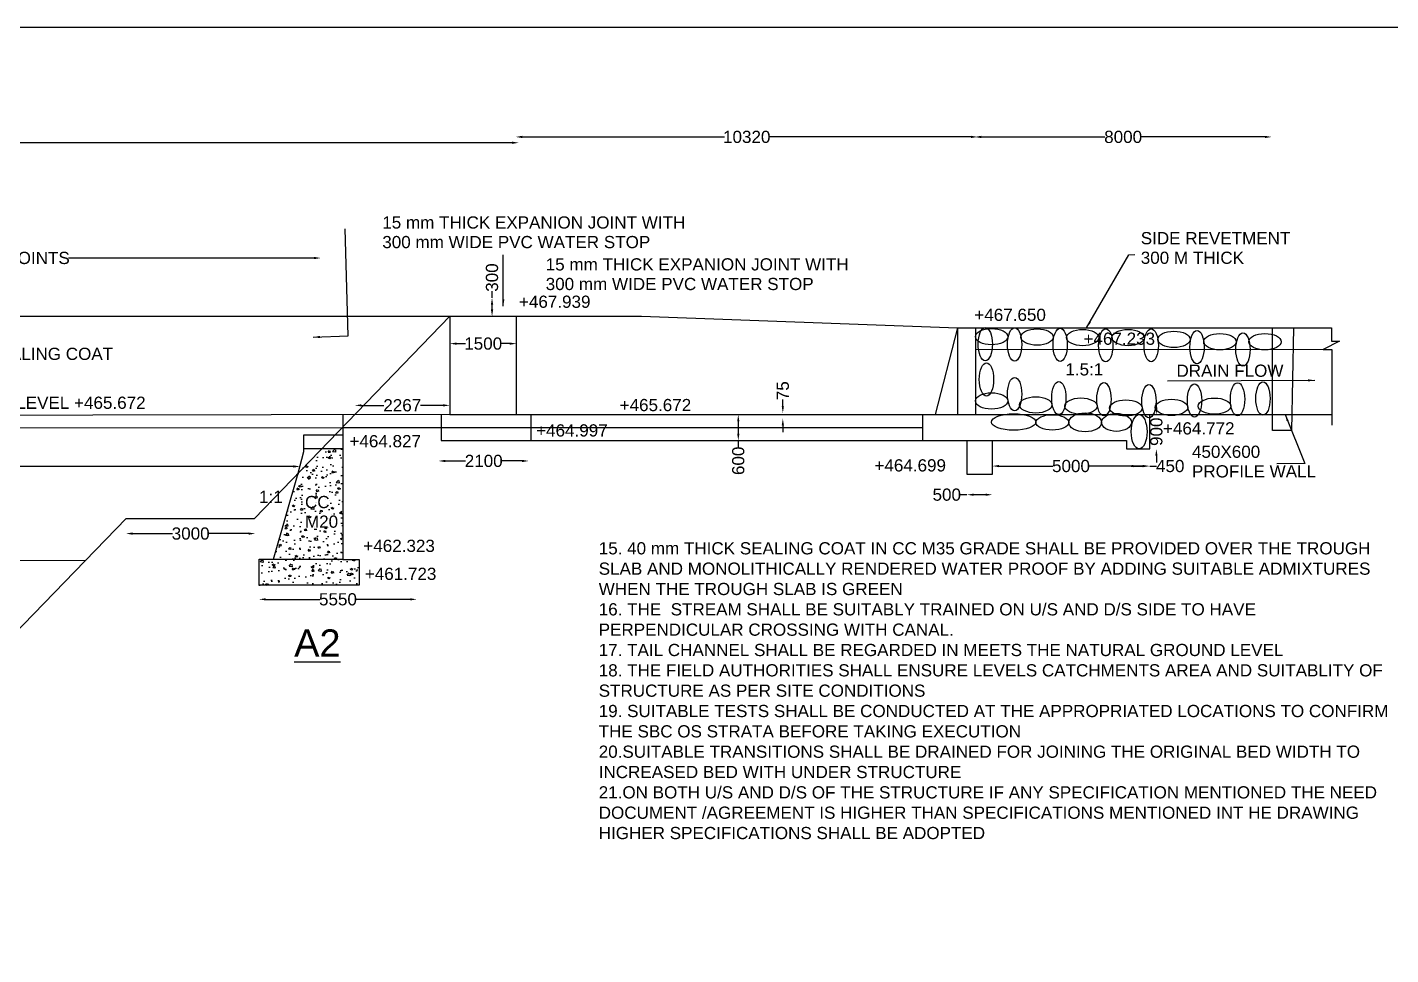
# Model space of a CAD drawing. Header units: millimetres. Extents: x 5124 to 5848355, y 2311 to 21025241.
# Drawn here: x 5806933 to 5832079, y 21008125 to 21025230 of the extents above; entities that cross this region are included whole.
import ezdxf

# ---------------------------------------------------------------- set-up
doc = ezdxf.new("R2010")
doc.units = ezdxf.units.MM
doc.header["$MEASUREMENT"] = 0
for name, color, linetype in [('DIMENSION', 2, 'Continuous'), ('DRAWING', 7, 'Continuous'), ('TEXT', 7, 'Continuous')]:
    doc.layers.add(name, color=color, linetype=linetype)
doc.styles.get("Standard").update_dxf_attribs({"font": 'arial.ttf', "height": 225})
doc.dimstyles.get("Standard").update_dxf_attribs({"dimtxt": 125, "dimasz": 125, "dimexe": 0.18, "dimexo": 0.0625, "dimgap": 0.09, "dimtad": 0, "dimdec": 0, "dimzin": 0, "dimdsep": 46, "dimtxsty": 'Standard', "dimcen": 0.09, "dimse1": 1, "dimse2": 1, "dimadec": 0, "dimazin": 0, "dimtfac": 1, "dimtdec": 0, "dimtofl": 0, "dimtmove": 0, "dimatfit": 3, "dimfxl": 0, "dimtolj": 1, "dimtzin": 0, "dimarcsym": 0})

# ---------------------------------------------------------------- blocks, each defined once
blk = doc.blocks.new('*D14')
at = {"layer": 'Defpoints', "color": 0, "transparency": 16777216}
for p in [(5799054, 21020952), (5812346, 21021002), (5812346, 21020974)]:
    blk.add_point(p, dxfattribs=at)
at = {"layer": 'DRAWING', "color": 0, "lineweight": -2, "transparency": 16777216}
for p, q in [((5799179, 21020974), (5803708, 21020974)), ((5812221, 21020974), (5807692, 21020974))]:
    blk.add_line(p, q, dxfattribs=at)
at = {"layer": 'DRAWING', "color": 0, "transparency": 16777216}
for points in [[(5799179, 21020995), (5799179, 21020953), (5799054, 21020974)], [(5812221, 21020995), (5812221, 21020953), (5812346, 21020974)]]:
    blk.add_solid(points, dxfattribs=at)
at = {"layer": 'DRAWING', "color": 0, "transparency": 16777216, "insert": (5805700, 21020974), "char_height": 225, "attachment_point": 5}
blk.add_mtext('\\A1;17200 C/C OF EXP. JOINTS', dxfattribs=at)
blk = doc.blocks.new('*D41')
at = {"layer": 'Defpoints', "color": 0, "transparency": 16777216}
for p in [(5811968, 21017154), (5799628, 21017093), (5811968, 21017130)]:
    blk.add_point(p, dxfattribs=at)
at = {"layer": 'DRAWING', "color": 0, "lineweight": -2, "transparency": 16777216}
for p, q in [((5799753, 21017130), (5805386, 21017130)), ((5811843, 21017130), (5806211, 21017130))]:
    blk.add_line(p, q, dxfattribs=at)
at = {"layer": 'DRAWING', "color": 0, "transparency": 16777216}
for points in [[(5799753, 21017150), (5799753, 21017109), (5799628, 21017130)], [(5811843, 21017150), (5811843, 21017109), (5811968, 21017130)]]:
    blk.add_solid(points, dxfattribs=at)
at = {"layer": 'DRAWING', "color": 0, "transparency": 16777216, "insert": (5805798, 21017130), "char_height": 225, "attachment_point": 5}
blk.add_mtext('\\A1;15900', dxfattribs=at)
blk = doc.blocks.new('*D42')
at = {"layer": 'Defpoints', "color": 0, "transparency": 16777216}
for p in [(5808754, 21015892), (5811139, 21015909), (5808754, 21015855)]:
    blk.add_point(p, dxfattribs=at)
at = {"layer": 'DRAWING', "color": 0, "lineweight": -2, "transparency": 16777216}
for p, q in [((5808879, 21015892), (5809611, 21015892)), ((5811014, 21015892), (5810282, 21015892))]:
    blk.add_line(p, q, dxfattribs=at)
at = {"layer": 'DRAWING', "color": 0, "transparency": 16777216}
for points in [[(5808879, 21015913), (5808879, 21015871), (5808754, 21015892)], [(5811014, 21015913), (5811014, 21015871), (5811139, 21015892)]]:
    blk.add_solid(points, dxfattribs=at)
at = {"layer": 'DRAWING', "color": 0, "transparency": 16777216, "insert": (5809947, 21015892), "char_height": 225, "attachment_point": 5}
blk.add_mtext('\\A1;3000', dxfattribs=at)
blk = doc.blocks.new('*D43')
at = {"layer": 'Defpoints', "color": 0, "transparency": 16777216}
for p in [(5811205, 21014685), (5814120, 21014696), (5814120, 21014679)]:
    blk.add_point(p, dxfattribs=at)
at = {"layer": 'DRAWING', "color": 0, "lineweight": -2, "transparency": 16777216}
for p, q in [((5811330, 21014679), (5812327, 21014679)), ((5813995, 21014679), (5812998, 21014679))]:
    blk.add_line(p, q, dxfattribs=at)
at = {"layer": 'DRAWING', "color": 0, "transparency": 16777216}
for points in [[(5811330, 21014700), (5811330, 21014659), (5811205, 21014679)], [(5813995, 21014700), (5813995, 21014659), (5814120, 21014679)]]:
    blk.add_solid(points, dxfattribs=at)
at = {"layer": 'DRAWING', "color": 0, "transparency": 16777216, "insert": (5812663, 21014679), "char_height": 225, "attachment_point": 5}
blk.add_mtext('\\A1;5550', dxfattribs=at)
blk = doc.blocks.new('*D44')
at = {"layer": 'Defpoints', "color": 0, "transparency": 16777216}
for p in [(5812971, 21018277), (5814727, 21018277), (5814727, 21018257)]:
    blk.add_point(p, dxfattribs=at)
at = {"layer": 'DRAWING', "color": 0, "lineweight": -2, "transparency": 16777216}
for p, q in [((5813096, 21018257), (5813511, 21018257)), ((5814602, 21018257), (5814187, 21018257))]:
    blk.add_line(p, q, dxfattribs=at)
at = {"layer": 'DRAWING', "color": 0, "transparency": 16777216}
for points in [[(5813096, 21018277), (5813096, 21018236), (5812971, 21018257)], [(5814602, 21018277), (5814602, 21018236), (5814727, 21018257)]]:
    blk.add_solid(points, dxfattribs=at)
at = {"layer": 'DRAWING', "color": 0, "transparency": 16777216, "insert": (5813849, 21018257), "char_height": 225, "attachment_point": 5}
blk.add_mtext('\\A1;2267', dxfattribs=at)
blk = doc.blocks.new('*D45')
at = {"layer": 'Defpoints', "color": 0, "transparency": 16777216}
for p in [(5814518, 21017489), (5816184, 21017498), (5816184, 21017231)]:
    blk.add_point(p, dxfattribs=at)
at = {"layer": 'DRAWING', "color": 0, "lineweight": -2, "transparency": 16777216}
for p, q in [((5814643, 21017231), (5815013, 21017231)), ((5816059, 21017231), (5815689, 21017231))]:
    blk.add_line(p, q, dxfattribs=at)
at = {"layer": 'DRAWING', "color": 0, "transparency": 16777216}
for points in [[(5814643, 21017252), (5814643, 21017210), (5814518, 21017231)], [(5816059, 21017252), (5816059, 21017210), (5816184, 21017231)]]:
    blk.add_solid(points, dxfattribs=at)
at = {"layer": 'DRAWING', "color": 0, "transparency": 16777216, "insert": (5815351, 21017231), "char_height": 225, "attachment_point": 5}
blk.add_mtext('\\A1;2100', dxfattribs=at)
blk = doc.blocks.new('*D46')
at = {"layer": 'Defpoints', "color": 0, "transparency": 16777216}
for p in [(5814727, 21019378), (5815957, 21019395), (5815957, 21019378)]:
    blk.add_point(p, dxfattribs=at)
at = {"layer": 'DRAWING', "color": 0, "lineweight": -2, "transparency": 16777216}
for p, q in [((5814852, 21019395), (5815017, 21019395)), ((5815832, 21019395), (5815667, 21019395))]:
    blk.add_line(p, q, dxfattribs=at)
at = {"layer": 'DRAWING', "color": 0, "transparency": 16777216}
for points in [[(5814852, 21019416), (5814852, 21019374), (5814727, 21019395)], [(5815832, 21019416), (5815832, 21019374), (5815957, 21019395)]]:
    blk.add_solid(points, dxfattribs=at)
at = {"layer": 'DRAWING', "color": 0, "transparency": 16777216, "insert": (5815342, 21019395), "char_height": 225, "attachment_point": 5}
blk.add_mtext('\\A1;1500', dxfattribs=at)
blk = doc.blocks.new('*D47')
at = {"layer": 'Defpoints', "color": 0, "transparency": 16777216}
for p in [(5815425, 21020240), (5815505, 21020240), (5815437, 21019900)]:
    blk.add_point(p, dxfattribs=at)
at = {"layer": 'DRAWING', "color": 0, "lineweight": -2, "transparency": 16777216}
for p, q in [((5815505, 21020240), (5815505, 21020365)), ((5815505, 21020025), (5815505, 21020115))]:
    blk.add_line(p, q, dxfattribs=at)
at = {"layer": 'DRAWING', "color": 0, "transparency": 16777216}
for points in [[(5815484, 21020115), (5815526, 21020115), (5815505, 21020240)], [(5815484, 21020025), (5815526, 21020025), (5815505, 21019900)]]:
    blk.add_solid(points, dxfattribs=at)
at = {"layer": 'DRAWING', "color": 0, "transparency": 16777216, "insert": (5815505, 21020614), "char_height": 225, "attachment_point": 5, "rotation": 90}
blk.add_mtext('\\A1;300', dxfattribs=at)
blk = doc.blocks.new('*D49')
at = {"layer": 'Defpoints', "color": 0, "transparency": 16777216}
for p in [(5820032, 21018087), (5820032, 21017608), (5820046, 21017608)]:
    blk.add_point(p, dxfattribs=at)
at = {"layer": 'DRAWING', "color": 0, "lineweight": -2, "transparency": 16777216}
for p, q in [((5820046, 21017962), (5820046, 21017733)), ((5820046, 21017608), (5820046, 21017483))]:
    blk.add_line(p, q, dxfattribs=at)
at = {"layer": 'DRAWING', "color": 0, "transparency": 16777216}
for points in [[(5820026, 21017962), (5820067, 21017962), (5820046, 21018087)], [(5820026, 21017733), (5820067, 21017733), (5820046, 21017608)]]:
    blk.add_solid(points, dxfattribs=at)
at = {"layer": 'DRAWING', "color": 0, "transparency": 16777216, "insert": (5820046, 21017234), "char_height": 225, "attachment_point": 5, "rotation": 90}
blk.add_mtext('\\A1;600', dxfattribs=at)
blk = doc.blocks.new('*D50')
at = {"layer": 'Defpoints', "color": 0, "transparency": 16777216}
for p in [(5820868, 21018116), (5820913, 21018116), (5820913, 21018012)]:
    blk.add_point(p, dxfattribs=at)
at = {"layer": 'DRAWING', "color": 0, "lineweight": -2, "transparency": 16777216}
for p, q in [((5820868, 21018241), (5820868, 21018366)), ((5820868, 21017887), (5820868, 21017762))]:
    blk.add_line(p, q, dxfattribs=at)
at = {"layer": 'DRAWING', "color": 0, "transparency": 16777216}
for points in [[(5820847, 21018241), (5820889, 21018241), (5820868, 21018116)], [(5820847, 21017887), (5820889, 21017887), (5820868, 21018012)]]:
    blk.add_solid(points, dxfattribs=at)
at = {"layer": 'DRAWING', "color": 0, "transparency": 16777216, "insert": (5820868, 21018527), "char_height": 225, "attachment_point": 5, "rotation": 90}
blk.add_mtext('\\A1;75', dxfattribs=at)
blk = doc.blocks.new('*D51')
at = {"layer": 'Defpoints', "color": 0, "transparency": 16777216}
for p in [(5824732, 21017336), (5827631, 21017293), (5827631, 21017137)]:
    blk.add_point(p, dxfattribs=at)
at = {"layer": 'DRAWING', "color": 0, "lineweight": -2, "transparency": 16777216}
for p, q in [((5824857, 21017137), (5825846, 21017137)), ((5827506, 21017137), (5826517, 21017137))]:
    blk.add_line(p, q, dxfattribs=at)
at = {"layer": 'DRAWING', "color": 0, "transparency": 16777216}
for points in [[(5824857, 21017158), (5824857, 21017116), (5824732, 21017137)], [(5827506, 21017158), (5827506, 21017116), (5827631, 21017137)]]:
    blk.add_solid(points, dxfattribs=at)
at = {"layer": 'DRAWING', "color": 0, "transparency": 16777216, "insert": (5826182, 21017137), "char_height": 225, "attachment_point": 5}
blk.add_mtext('\\A1;5000', dxfattribs=at)
blk = doc.blocks.new('*D52')
at = {"layer": 'Defpoints', "color": 0, "transparency": 16777216}
for p in [(5827204, 21017453), (5827635, 21017453), (5827635, 21017137)]:
    blk.add_point(p, dxfattribs=at)
at = {"layer": 'DRAWING', "color": 0, "lineweight": -2, "transparency": 16777216}
for p, q in [((5827329, 21017137), (5827510, 21017137)), ((5827635, 21017137), (5827760, 21017137))]:
    blk.add_line(p, q, dxfattribs=at)
at = {"layer": 'DRAWING', "color": 0, "transparency": 16777216}
for points in [[(5827329, 21017158), (5827329, 21017116), (5827204, 21017137)], [(5827510, 21017158), (5827510, 21017116), (5827635, 21017137)]]:
    blk.add_solid(points, dxfattribs=at)
at = {"layer": 'DRAWING', "color": 0, "transparency": 16777216, "insert": (5828012, 21017137), "char_height": 225, "attachment_point": 5}
blk.add_mtext('\\A1;450', dxfattribs=at)
blk = doc.blocks.new('*D53')
at = {"layer": 'Defpoints', "color": 0, "transparency": 16777216}
for p in [(5827635, 21018087), (5827757, 21018087), (5827635, 21017453)]:
    blk.add_point(p, dxfattribs=at)
at = {"layer": 'DRAWING', "color": 0, "lineweight": -2, "transparency": 16777216}
for p, q in [((5827757, 21018212), (5827757, 21018337)), ((5827757, 21017328), (5827757, 21017203))]:
    blk.add_line(p, q, dxfattribs=at)
at = {"layer": 'DRAWING', "color": 0, "transparency": 16777216}
for points in [[(5827737, 21018212), (5827778, 21018212), (5827757, 21018087)], [(5827737, 21017328), (5827778, 21017328), (5827757, 21017453)]]:
    blk.add_solid(points, dxfattribs=at)
at = {"layer": 'DRAWING', "color": 0, "transparency": 16777216, "insert": (5827757, 21017770), "char_height": 225, "attachment_point": 5, "rotation": 90}
blk.add_mtext('\\A1;900', dxfattribs=at)
blk = doc.blocks.new('*D54')
at = {"layer": 'Defpoints', "color": 0, "transparency": 16777216}
for p in [(5824264, 21016987), (5824732, 21016974), (5824264, 21016609)]:
    blk.add_point(p, dxfattribs=at)
at = {"layer": 'DRAWING', "color": 0, "lineweight": -2, "transparency": 16777216}
for p, q in [((5824264, 21016609), (5824139, 21016609)), ((5824607, 21016609), (5824389, 21016609))]:
    blk.add_line(p, q, dxfattribs=at)
at = {"layer": 'DRAWING', "color": 0, "transparency": 16777216}
for points in [[(5824389, 21016629), (5824389, 21016588), (5824264, 21016609)], [(5824607, 21016629), (5824607, 21016588), (5824732, 21016609)]]:
    blk.add_solid(points, dxfattribs=at)
at = {"layer": 'DRAWING', "color": 0, "transparency": 16777216, "insert": (5823891, 21016609), "char_height": 225, "attachment_point": 5}
blk.add_mtext('\\A1;500', dxfattribs=at)
blk = doc.blocks.new('*D55')
at = {"layer": 'Defpoints', "color": 0, "transparency": 16777216}
for p in [(5829885, 21023213), (5829885, 21023207), (5824403, 21023117)]:
    blk.add_point(p, dxfattribs=at)
at = {"layer": 'DRAWING', "color": 0, "lineweight": -2, "transparency": 16777216}
for p, q in [((5824528, 21023207), (5826808, 21023207)), ((5829760, 21023207), (5827480, 21023207))]:
    blk.add_line(p, q, dxfattribs=at)
at = {"layer": 'DRAWING', "color": 0, "transparency": 16777216}
for points in [[(5824528, 21023228), (5824528, 21023186), (5824403, 21023207)], [(5829760, 21023228), (5829760, 21023186), (5829885, 21023207)]]:
    blk.add_solid(points, dxfattribs=at)
at = {"layer": 'DRAWING', "color": 0, "transparency": 16777216, "insert": (5827144, 21023207), "char_height": 225, "attachment_point": 5}
blk.add_mtext('\\A1;8000', dxfattribs=at)
blk = doc.blocks.new('*D56')
at = {"layer": 'Defpoints', "color": 0, "transparency": 16777216}
for p in [(5815938, 21023207), (5824465, 21023217), (5815938, 21023171)]:
    blk.add_point(p, dxfattribs=at)
at = {"layer": 'DRAWING', "color": 0, "lineweight": -2, "transparency": 16777216}
for p, q in [((5816063, 21023207), (5819789, 21023207)), ((5824340, 21023207), (5820614, 21023207))]:
    blk.add_line(p, q, dxfattribs=at)
at = {"layer": 'DRAWING', "color": 0, "transparency": 16777216}
for points in [[(5816063, 21023228), (5816063, 21023187), (5815938, 21023207)], [(5824340, 21023228), (5824340, 21023187), (5824465, 21023207)]]:
    blk.add_solid(points, dxfattribs=at)
at = {"layer": 'DRAWING', "color": 0, "transparency": 16777216, "insert": (5820202, 21023207), "char_height": 225, "attachment_point": 5}
blk.add_mtext('\\A1;10320', dxfattribs=at)
blk = doc.blocks.new('*D57')
at = {"layer": 'Defpoints', "color": 0, "transparency": 16777216}
for p in [(5816001, 21023197), (5779187, 21023100), (5779187, 21023000)]:
    blk.add_point(p, dxfattribs=at)
at = {"layer": 'DRAWING', "color": 0, "lineweight": -2, "transparency": 16777216}
for p, q in [((5779312, 21023100), (5797167, 21023100)), ((5815876, 21023100), (5798021, 21023100))]:
    blk.add_line(p, q, dxfattribs=at)
at = {"layer": 'DRAWING', "color": 0, "transparency": 16777216}
for points in [[(5779312, 21023121), (5779312, 21023079), (5779187, 21023100)], [(5815876, 21023121), (5815876, 21023079), (5816001, 21023100)]]:
    blk.add_solid(points, dxfattribs=at)
at = {"layer": 'DRAWING', "color": 0, "transparency": 16777216, "insert": (5797594, 21023100), "char_height": 225, "attachment_point": 5}
blk.add_mtext('\\A1;46532', dxfattribs=at)

msp = doc.modelspace()

# ---------------------------------------------------------------- hatches: boundary and pattern name
at = {"layer": 'TEXT'}
h = msp.add_hatch(dxfattribs=at)
h.set_pattern_fill('AR-CONC', color=0, scale=50, style=0)
h.set_pattern_definition([(50, (0, 0), (358.6300913, -31.3760675), [37.5, -412.5]), (355, (0, 0), (-69.375667, 376.096067), [30, -330]), (100.4514, (29.9, -2.6), (289.254691, 344.719771), [31.870095, -350.571056]), (46.1842, (0, 100), (533.620524, -82.759507), [56.25, -618.75]), (96.6356, (44.47, 93.1), (467.331353, 487.058935), [47.805144, -525.8565]), (351.1842, (0, 100), (467.330973, 487.0593), [45, -495]), (21, (50, 75), (298.453526, -201.3094453), [37.5, -412.5]), (326, (50, 75), (121.657666, 362.5750225), [30, -330]), (71.4514, (74.87, 58.22), (420.1113143, 161.2652484), [31.870095, -350.571056]), (37.5, (0, 0), (6.07992766, 166.4469269), [0, -326, 0, -335, 0, -331.25]), (7.5, (0, 0), (131.5347687, 197.205856), [0, -191, 0, -318.5, 0, -126.25]), (327.5, (-111.5, 0), (266.9112181, -11.2774359), [0, -125, 0, -390, 0, -517.5]), (317.5, (-161.5, 0), (291.5930847, 50.0524912), [0, -162.5, 0, -259, 0, -367.5])])
h.paths.add_polyline_path([(5813057.3, 21015416.1), (5812750.3, 21015416.1), (5812750.3, 21015421.6), (5811471.5, 21015421.6), (5811211.8, 21015421.6), (5811211.8, 21014941.4), (5813057.3, 21014941.4)])
h.paths.add_polyline_path([(5812750.3, 21017453.8), (5812362.4, 21017453.8), (5811931.6, 21017008.2), (5811471.5, 21015421.6), (5812750.3, 21015421.6)])
h.paths.add_polyline_path([(5811997.5, 21015938.6), (5812723.8, 21015938.6), (5812723.8, 21016283.3), (5811997.5, 21016283.3)], flags=24)
h.paths.add_polyline_path([(5811996.7, 21016299.4), (5812654.4, 21016299.4), (5812654.4, 21016648.4), (5811996.7, 21016648.4)], flags=24)

# ---------------------------------------------------------------- linework, layer by layer
at = {"layer": 'DIMENSION', "color": 0}
for points in [[(5766574.4, 21019900), (5814727.2, 21019900), (5818261.6, 21019900), (5824086.5, 21019687), (5830985.1, 21019687)], [(5789287.5, 21016145), (5792935.2, 21012451.2), (5805147.1, 21012451.2), (5808757.8, 21016172.9), (5811124.1, 21016172.9), (5814727.2, 21019900), (5814727.2, 21018087.5), (5785082.5, 21018033.5)], [(5814727.2, 21018087.5), (5815957.3, 21018087.5), (5815957.3, 21019900)], [(5830985.1, 21019687), (5830985.1, 21019438.2), (5831131.4, 21019438.2)], [(5831131.4, 21019438.2), (5830831.8, 21019284.1), (5830991.3, 21019284.1), (5830991.3, 21017893)], [(5812750.3, 21018083.9), (5812750.3, 21015416.1), (5813057.3, 21015416.1), (5813057.3, 21014941.4), (5811211.8, 21014941.4), (5811211.8, 21015421.6), (5811471.5, 21015421.6), (5811931.6, 21017008.2), (5812032.1, 21017408.7), (5812032.1, 21017713.7), (5812750.3, 21017713.7), (5812750.3, 21017453.8), (5812032.1, 21017453.8)], [(5814565.2, 21018087.2), (5814565.2, 21017608.2), (5816227.6, 21017608.2), (5816227.6, 21018087.5)], [(5815957.3, 21018087.5), (5830991.3, 21018087.5)], [(5816227.6, 21017608.2), (5823449, 21017608.2), (5823449, 21018087.5)], [(5823449, 21017608.2), (5827203.7, 21017608.2), (5827203.7, 21017453), (5827634.5, 21017453), (5827634.5, 21018087.5)], [(5777001.2, 21017841.6), (5812741.3, 21017845.7)], [(5812741.3, 21017845.7), (5823434, 21017845.7)], [(5789949.9, 21015474.2), (5808006.5, 21015398.5)]]:
    msp.add_lwpolyline(points, dxfattribs=at)
at = {"layer": 'TEXT'}
msp.add_lwpolyline([(5765739.6, 21025229.7), (5848350.3, 21025229.7), (5848350.3, 20967427.4), (5765739.6, 20967427.4)], close=True, dxfattribs=at)
at = {"layer": 'TEXT', "color": 0}
for points in [[(5824086.5, 21019687), (5823676.3, 21018087.5)], [(5824086.5, 21019687), (5824086.5, 21018087.5)], [(5824418.1, 21019687), (5824418.1, 21018087.5)], [(5830284.2, 21019687), (5830249.8, 21017794.2), (5829895.6, 21017794.2), (5829895.6, 21019687)], [(5824418.1, 21019290.9), (5830911.5, 21019284.1)], [(5824259.8, 21017608.2), (5824263.9, 21016986.6), (5824732.2, 21016986.6), (5824732.2, 21017608.2)], [(5811471.5, 21015421.6), (5812750.3, 21015421.6)]]:
    msp.add_lwpolyline(points, dxfattribs=at)
for centre, major_axis, ratio in [((5824717.3, 21019523.4), (-299.2, 0), 0.501681), ((5824601.6, 21019385), (0, 306.6), 0.4302575), ((5825142.6, 21019380.3), (0, 306.6), 0.4302575), ((5825557.1, 21019516.7), (-299.2, 0), 0.501681), ((5825982.4, 21019373.7), (0, 306.6), 0.4302575), ((5826397.6, 21019507.1), (-299.2, 0), 0.501681), ((5826822.9, 21019364.1), (0, 306.6), 0.4302575), ((5827235.8, 21019506.8), (-299.2, 0), 0.501681), ((5827661.1, 21019363.8), (0, 306.6), 0.4302575), ((5828081, 21019474), (-299.2, 0), 0.501681), ((5828506.4, 21019331), (0, 306.6), 0.4302575), ((5828928.2, 21019430), (-299.2, 0), 0.501681), ((5829353.5, 21019287), (0, 306.6), 0.4302575), ((5829758.9, 21019430), (-299.2, 0), 0.501681), ((5824623.6, 21018735.3), (0, 306.6), 0.4302575), ((5825142.6, 21018465), (0, 306.6), 0.4302575), ((5825957.8, 21018392), (0, 306.6), 0.4302575), ((5826790.6, 21018369.4), (0, 306.6), 0.4302575), ((5828460.7, 21018345.5), (0, 306.6), 0.4302575), ((5829254.2, 21018368.3), (0, 306.6), 0.4302575), ((5829722.6, 21018381.4), (0, 306.6), 0.4302575), ((5824717.3, 21018338.7), (-299.2, 0), 0.501681), ((5825532.4, 21018265.7), (-299.2, 0), 0.501681), ((5827619.8, 21018334.6), (0, 306.6), 0.4302575), ((5826365.3, 21018243.1), (-299.2, 0), 0.501681), ((5827194.5, 21018208.3), (-299.2, 0), 0.501681), ((5828035.4, 21018219.2), (-299.2, 0), 0.501681), ((5828828.9, 21018242), (-299.2, 0), 0.501681), ((5825125.1, 21017949.8), (-410.4, 0), 0.3723995), ((5825838.2, 21017942.9), (-303.1, 0), 0.4676606), ((5826443.2, 21017942.9), (-302, 0), 0.57828), ((5827021.2, 21017942.9), (-276, 0), 0.6000108), ((5827438.6, 21017770.2), (0, 317.2), 0.4589014)]:
    msp.add_ellipse(centre, major_axis=major_axis, ratio=ratio, dxfattribs=at)

# ---------------------------------------------------------------- texts
for s, height, p in [('15 mm THICK EXPANION JOINT WITH ', 225, (5813480.8, 21021517.3)), ('SIDE REVETMENT ', 225, (5827468.9, 21021228)), ('300 mm WIDE PVC WATER STOP ', 225, (5813480.8, 21021155.9)), ('15 mm THICK EXPANION JOINT WITH ', 225, (5816494.4, 21020744.4)), ('300 M THICK ', 225, (5827468.9, 21020866.5)), ('300 mm WIDE PVC WATER STOP ', 225, (5816494.4, 21020382.9)), ('+467.939', 225, (5816001, 21020055.7)), ('+467.650', 225, (5824399.5, 21019814.3)), ('+467.233', 225, (5826413.1, 21019374.1)), ('40 mm THICK SEALING COAT ', 225, (5804115.8, 21019094.4)), ('1.5:1', 225, (5826078.9, 21018807.8)), ('DRAIN FLOW', 225, (5828127.1, 21018783.5)), ('TROUGH LEVEL +465.672', 225, (5805281.3, 21018192.7)), ('+465.672', 225, (5817858.1, 21018150.3)), ('+464.997', 225, (5816318.2, 21017682.4)), ('+464.772', 225, (5827878.6, 21017720.3)), ('+464.827', 225, (5812875.4, 21017484.1)), ('450X600 ', 225, (5828413.5, 21017288.8)), ('+464.699', 225, (5822557.3, 21017037.6)), ('PROFILE WALL', 225, (5828413.5, 21016927.4)), ('1:1', 225, (5811207.2, 21016457.7)), ('CC ', 225, (5812054.9, 21016361.4)), ('M20', 225, (5812054.9, 21015999.9)), ('+462.323', 225, (5813131.2, 21015553.9)), ('+461.723', 225, (5813158.8, 21015037.6)), ('%%UA2', 500, (5811856.1, 21013624.8))]:
    msp.add_text(s, height=height, dxfattribs=at).set_placement(p)
at = {"layer": 'TEXT', "color": 0, "insert": (5817472.2, 21015733.2), "char_height": 225, "width": 14645.798, "attachment_point": 1}
msp.add_mtext('15. 40 mm THICK SEALING COAT IN CC M35 GRADE SHALL BE PROVIDED OVER THE TROUGH SLAB AND MONOLITHICALLY RENDERED WATER PROOF BY ADDING SUITABLE ADMIXTURES  WHEN THE TROUGH SLAB IS GREEN \\P16. THE  STREAM SHALL BE SUITABLY TRAINED ON U/S AND D/S SIDE TO HAVE PERPENDICULAR CROSSING WITH CANAL.\\P17. TAIL CHANNEL SHALL BE REGARDED IN MEETS THE NATURAL GROUND LEVEL\\P18. THE FIELD AUTHORITIES SHALL ENSURE LEVELS CATCHMENTS AREA AND SUITABLITY OF STRUCTURE AS PER SITE CONDITIONS \\P19. SUITABLE TESTS SHALL BE CONDUCTED AT THE APPROPRIATED LOCATIONS TO CONFIRM THE SBC OS STRATA BEFORE TAKING EXECUTION \\P20.SUITABLE TRANSITIONS SHALL BE DRAINED FOR JOINING THE ORIGINAL BED WIDTH TO INCREASED BED WITH UNDER STRUCTURE  \\P21.ON BOTH U/S AND D/S OF THE STRUCTURE IF ANY SPECIFICATION MENTIONED THE NEED DOCUMENT /AGREEMENT IS HIGHER THAN SPECIFICATIONS MENTIONED INT HE DRAWING HIGHER SPECIFICATIONS SHALL BE ADOPTED ', dxfattribs=at)

# ---------------------------------------------------------------- dimensions: what is measured, and where the dimension line sits
at = {"layer": 'DRAWING', "color": 0}
for base, p1, p2, text, picture, middle in [((5779186.8, 21023100), (5816000.7, 21023197), (5779186.8, 21022999.7), '46532', '*D57', (5797593.8, 21023100)), ((5815938.2, 21023207.4), (5824465.4, 21023217.3), (5815938.2, 21023171.3), '10320', '*D56', (5820201.8, 21023207.4)), ((5829885.1, 21023206.9), (5824402.9, 21023116.7), (5829885.1, 21023212.5), '8000', '*D55', (5827144, 21023206.9)), ((5812345.6, 21020974.2), (5799054.2, 21020951.6), (5812345.6, 21021001.6), '17200 C/C OF EXP. JOINTS', '*D14', (5805699.9, 21020974.2)), ((5815957.3, 21019394.9), (5814727.2, 21019377.8), (5815957.3, 21019377.8), '1500', '*D46', (5815342.2, 21019394.9)), ((5814727.2, 21018256.7), (5812971.1, 21018277.4), (5814727.2, 21018277.4), '2267', '*D44', (5813849.1, 21018256.7)), ((5816184.1, 21017231.1), (5814517.7, 21017489.2), (5816184.1, 21017498.1), '2100', '*D45', (5815350.9, 21017231.1)), ((5827634.5, 21017137), (5827203.7, 21017453), (5827634.5, 21017453), '450', '*D52', (5828012.3, 21017137)), ((5811968.1, 21017129.7), (5799628, 21017093), (5811968.1, 21017153.7), '15900', '*D41', (5805798.1, 21017129.7)), ((5827631.1, 21017137), (5824732.2, 21017335.6), (5827631.1, 21017292.7), '5000', '*D51', (5826181.7, 21017137)), ((5824263.9, 21016608.6), (5824732.2, 21016973.8), (5824263.9, 21016986.6), '500', '*D54', (5823890.7, 21016608.6)), ((5808754.4, 21015891.8), (5811139, 21015909.5), (5808754.4, 21015854.5), '3000', '*D42', (5809946.7, 21015891.8)), ((5814120.3, 21014679.3), (5811204.8, 21014685), (5814120.3, 21014696.3), '5550', '*D43', (5812662.6, 21014679.3))]:
    dim = msp.add_linear_dim(base=base, p1=p1, p2=p2, text=text, dimstyle='Standard', dxfattribs=at)
    dim.commit()
    dim.dimension.update_dxf_attribs({"geometry": picture, "text_midpoint": middle})
for base, p1, p2, text, picture, middle in [((5815505.1, 21020240.3), (5815437.4, 21019900), (5815425.1, 21020240.3), '300', '*D47', (5815505.1, 21020613.5)), ((5820868.3, 21018116.2), (5820912.8, 21018011.6), (5820912.8, 21018116.2), '75', '*D50', (5820868.3, 21018527.3)), ((5827757.4, 21018087.5), (5827634.5, 21017453), (5827634.5, 21018087.5), '900', '*D53', (5827757.4, 21017770.2)), ((5820046.5, 21017608.2), (5820032.2, 21018087.5), (5820032.2, 21017608.2), '600', '*D49', (5820046.5, 21017234.3))]:
    dim = msp.add_linear_dim(base=base, p1=p1, p2=p2, angle=90, text=text, dimstyle='Standard', dxfattribs=at)
    dim.commit()
    dim.dimension.update_dxf_attribs({"geometry": picture, "text_midpoint": middle})

# ---------------------------------------------------------------- leaders
for points in [[(5812207.1, 21019513.1), (5812851.5, 21019539.6), (5812798.6, 21021514.8)], [(5815711.8, 21020086.3), (5815712.4, 21021034.3)], [(5826470.3, 21019687), (5827247.2, 21021033.5), (5827361.9, 21021039.5)], [(5830676.8, 21018718.2), (5827962.2, 21018703.8)], [(5830131.5, 21018087.5), (5830495.1, 21017186.2), (5829976.4, 21017179.9)]]:
    msp.add_leader(points, dimstyle='Standard', override={"dimgap": 0.09, "dimtad": 0}, dxfattribs=at)

doc.saveas('drawing.dxf')
